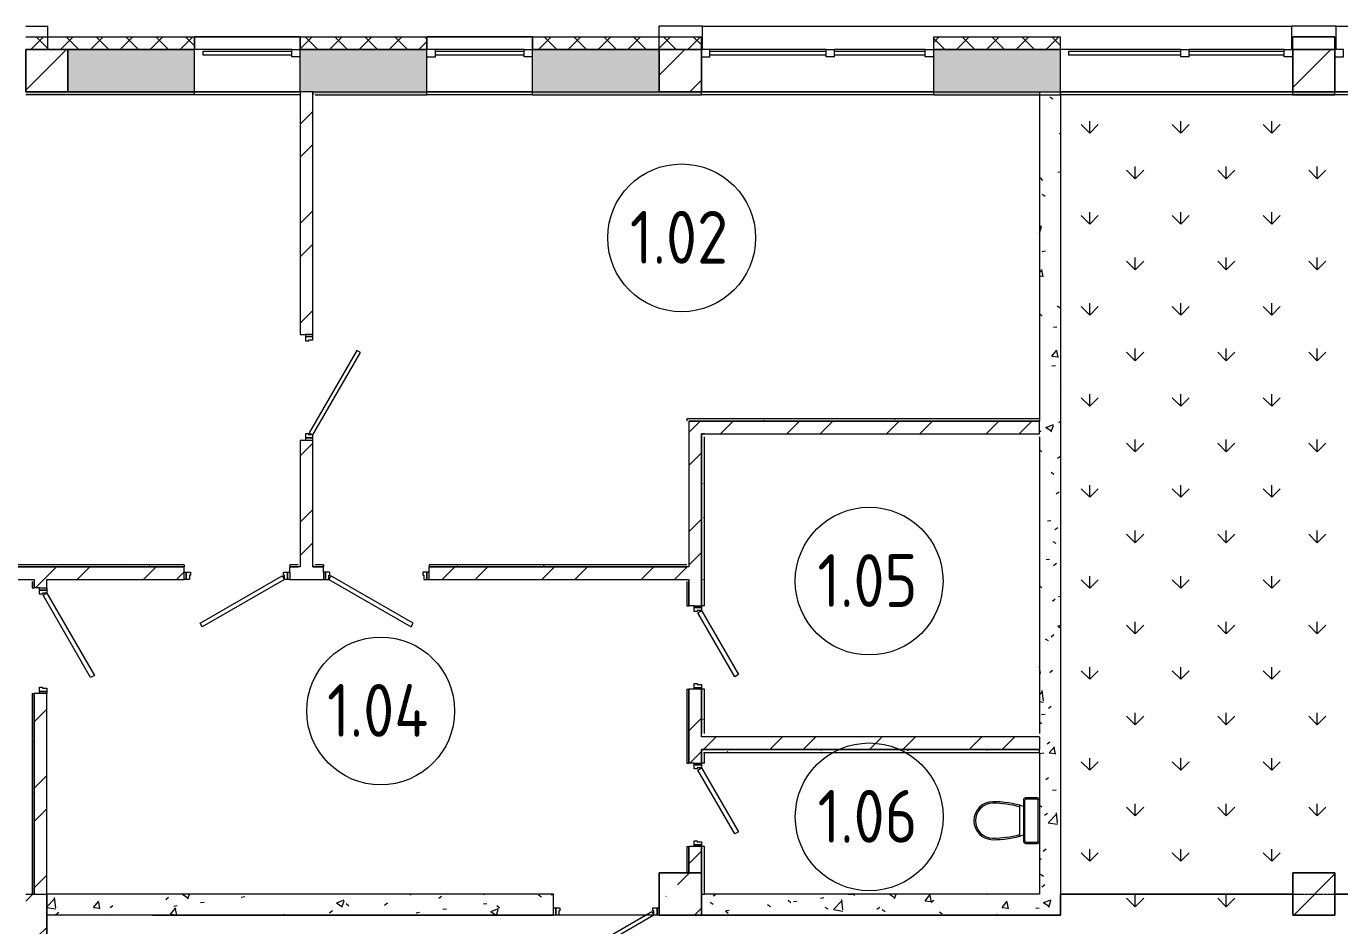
# Model space of a CAD drawing. Header units: millimetres. Extents: x -500089 to 1469082, y -290736 to 166440.
# Drawn here: x 1174659 to 1187099, y -12770 to -4250 of the extents above; entities that cross this region are included whole.
import ezdxf

# ---------------------------------------------------------------- set-up
doc = ezdxf.new("R2010")
doc.units = ezdxf.units.MM
doc.linetypes.add('ASVP_Штриховая_ш3 п1_5', pattern=[4.5, 3, -1.5])
for name, color, linetype, lineweight in [('Витраж', 7, 'Continuous', 0), ('Двери', 7, 'Continuous', 0), ('Линии', 7, 'Continuous', 0), ('Марки помещений', 7, 'Continuous', 0), ('Несущие колонны', 7, 'Continuous', 0), ('Панели витража', 7, 'Continuous', 0), ('Сантехника', 7, 'Continuous', 0), ('Стены внутренние', 7, 'Continuous', 0), ('Стены наружные', 7, 'Continuous', 0), ('Стены несущие', 7, 'Continuous', 0), ('Стены отделка', 7, 'Continuous', 0), ('Стены штриховка', 7, 'Continuous', 0), ('экспертиза условные обозначения', 1, 'Continuous', 0)]:
    doc.layers.add(name, color=color, linetype=linetype, lineweight=lineweight)
doc.styles.add('GOST Common_1', font='', dxfattribs={"width": 0.9, "height": 700})
doc.styles.get('GOST Common_1').set_extended_font_data('GOST Common')
pattern_1 = [(50, (0, 0), (728.7365, -63.7558), [76.2, -838.2]), (355, (0, 0), (-140.9716, 764.2276), [60.96, -670.56]), (100.451, (60.7, -5.3), (587.77, 700.4668), [64.76, -712.36]), (46.184, (0, 203.2), (1084.316, -168.171), [114.3, -1257.3]), (96.636, (90.4, 189.2), (949.61, 989.71), [97.14, -1068.54]), (351.184, (0, 203.2), (949.62, 989.701), [91.44, -1005.84]), (21, (101.6, 152.4), (606.458, -409.0606), [76.2, -838.2]), (326, (101.6, 152.4), (247.2083, 736.753), [60.96, -670.56]), (71.451, (152.14, 118.3), (853.6683, 327.6855), [64.76, -712.36]), (37.5, (0, 0), (12.3547, 338.2201), [33.528, -628.904, 33.528, -647.192, -673.1]), (37.5, (0, 0), (12.3547, 338.2201), [-1343.152, 33.528, -639.572]), (7.5, (0, 0), (267.2789, 400.7221), [33.528, -354.584, 33.528, -613.664, -256.54]), (7.5, (0, 0), (267.2789, 400.7221), [-1035.304, 33.528, -223.012]), (327.5, (-226.57, 0), (542.3633, -22.91534), [33.528, -220.472, 33.528, -758.952, -1051.56]), (327.5, (-226.57, 0), (542.3633, -22.91534), [-1046.48, 33.528, -1018.032]), (317.5, (-328.17, 0), (592.517, 101.7071), [33.528, -296.672, 33.528, -492.76, -746.76]), (317.5, (-328.17, 0), (592.517, 101.7071), [-856.488, 33.528, -713.232])]
pattern_2 = [(45, (0, 0), (-471.4634, 471.4634), []), (45, (314.3, 0), (-471.4634, 471.4634), [])]
pattern_3 = [(0, (0, 0), (406.4, 101.6), [6.706, -298.094, 6.706, -298.094, -1625.6]), (0, (0, 0), (406.4, 101.6), [-609.6, 6.706, -602.894, 6.706, -298.094, -711.2]), (0, (0, 0), (406.4, 101.6), [-1524, 6.706, -196.494, 6.706, -501.294]), (120, (152.4, 50.8), (-291.18818, 301.15272), [6.706, -298.094, 6.706, -298.094, -1625.6]), (120, (152.4, 50.8), (-291.18818, 301.15272), [-609.6, 6.706, -602.894, 6.706, -298.094, -711.2]), (120, (152.4, 50.8), (-291.18818, 301.15272), [-1524, 6.706, -196.494, 6.706, -501.294]), (240, (203.2, 254), (-115.21182, -402.75272), [6.706, -298.094, 6.706, -298.094, -1625.6]), (240, (203.2, 254), (-115.21182, -402.75272), [-609.6, 6.706, -602.894, 6.706, -298.094, -711.2]), (240, (203.2, 254), (-115.21182, -402.75272), [-1524, 6.706, -196.494, 6.706, -501.294])]
pattern_4 = [(90, (-249381.06, -328983.7), (-431.0523, 431.0523), [114.3, -747.80459]), (45, (-249381.06, -328983.7), (-431.0523, 431.0523), [114.3, -495.3]), (135, (-249381.06, -328983.7), (-431.0523, -431.0523), [114.3, -495.3])]

# ---------------------------------------------------------------- blocks, each defined once
blk = doc.blocks.new('ASVP_ДверьДеревянная_1 полотно - Санузел 700х2000h_полотно_ Г Пр-2540372-З Этаж 01')
at = {"layer": 'Двери', "lineweight": 18}
for p, q in [((-350, 60), (256, 410)), ((276, 375), (-330, 25)), ((256, 410), (276, 375)), ((-395, 60), (-380, 60)), ((-395, -10), (-395, 60)), ((-380, 60), (-350, 60)), ((-380, -10), (-380, 60)), ((-380, 60), (-380, -10)), ((-330, 25), (-350, 60)), ((-350, 60), (-350, 20)), ((-350, 20), (-340, 20)), ((-340, 20), (-340, -10)), ((340, 20), (350, 20)), ((340, -10), (340, 20)), ((350, 60), (380, 60)), ((350, 20), (350, 60)), ((380, 60), (380, -10)), ((380, 60), (395, 60)), ((380, -10), (380, 60)), ((395, 60), (395, -10)), ((-380, -10), (-395, -10)), ((-340, -10), (-380, -10)), ((380, -10), (340, -10)), ((395, -10), (380, -10))]:
    blk.add_line(p, q, dxfattribs=at)
blk = doc.blocks.new('ASVP_ДверьДеревянная_1 полотно - Входная_внутр_ 900х2000h_полотно_ Г Пр-2538711-З Этаж 01')
at = {"layer": 'Двери', "lineweight": 18}
for p, q in [((-450, 100), (329, 550)), ((349, 515), (-430, 65)), ((329, 550), (349, 515)), ((-500, 100), (-480, 100)), ((-500, 30), (-500, 100)), ((-480, 30), (-500, 30)), ((-480, 100), (-450, 100)), ((-480, 30), (-480, 100)), ((-480, 100), (-480, 30)), ((-440, 30), (-480, 30)), ((-430, 65), (-450, 100)), ((-450, 100), (-450, 60)), ((-450, 60), (-440, 60)), ((-440, 60), (-440, 30)), ((440, 60), (450, 60)), ((440, 30), (440, 60)), ((480, 30), (440, 30)), ((450, 100), (480, 100)), ((450, 60), (450, 100)), ((480, 100), (480, 30)), ((480, 100), (500, 100)), ((480, 30), (480, 100)), ((500, 30), (480, 30)), ((500, 100), (500, 30))]:
    blk.add_line(p, q, dxfattribs=at)
blk = doc.blocks.new('ADSK_КолоннаЖБ_Прямоугольная - 400x400 мм-2689047-З Этаж 01')
at = {"layer": 'Несущие колонны'}
h = blk.add_hatch(dxfattribs=at)
h.set_pattern_fill('FP_220', color=256, style=0, pattern_type=2)
h.set_pattern_definition([(45, (-69000, -61100), (-449.013, 449.013), []), (45, (-68551, -61100), (-449.013, 449.013), [793.75, -158.75, 6.706, -152.044])])
h.paths.add_polyline_path([(-200, -200), (200, -200), (200, 200), (-200, 200), (-200, -130)], flags=0)
at = {"layer": 'Несущие колонны', "lineweight": 18}
for p, q in [((-200, -200), (-200, 200)), ((-200, 200), (200, 200)), ((200, 200), (-200, 200)), ((-200, 200), (-200, -130)), ((200, 200), (200, -200)), ((200, -200), (200, 200)), ((200, -200), (-200, -200)), ((-200, -200), (200, -200))]:
    blk.add_line(p, q, dxfattribs=at)
blk = doc.blocks.new('ADSK_КолоннаЖБ_Прямоугольная - 400x400 мм-V179-З Этаж 01')
at = {"layer": 'Несущие колонны'}
h = blk.add_hatch(dxfattribs=at)
h.set_pattern_fill('FP_187', color=256, style=0, pattern_type=2)
h.set_pattern_definition([(45, (-75000, -61100), (-449.013, 449.013), []), (45, (-74551, -61100), (-449.013, 449.013), [793.75, -158.75, 6.706, -152.044])])
h.paths.add_polyline_path([(200, -200), (200, 200), (-200, 200), (-200, -200)], flags=0)
at = {"layer": 'Несущие колонны', "lineweight": 18}
for p, q in [((-200, -200), (-200, 200)), ((-200, 200), (200, 200)), ((200, 200), (-200, 200)), ((-200, 200), (-200, -200)), ((200, 200), (200, -200)), ((200, -200), (200, 200)), ((200, -200), (-200, -200)), ((-200, -200), (200, -200))]:
    blk.add_line(p, q, dxfattribs=at)
blk = doc.blocks.new('ADSK_КолоннаЖБ_Прямоугольная - 400x400 мм-V215-З Этаж 01')
at = {"layer": 'Несущие колонны'}
h = blk.add_hatch(dxfattribs=at)
h.set_pattern_fill('FP_7', color=256, style=0, pattern_type=2)
h.set_pattern_definition([(45, (-96600, -61100), (-449.0128, 449.0128), []), (45, (-96151, -61100), (-449.0128, 449.0128), [793.75, -158.75, 6.706, -152.044])])
h.paths.add_polyline_path([(200, -200), (200, 200), (-200, 200), (-200, -200)], flags=0)
at = {"layer": 'Несущие колонны', "lineweight": 18}
for p, q in [((-200, -200), (-200, 200)), ((-200, 200), (200, 200)), ((200, 200), (-200, 200)), ((-200, 200), (-200, -200)), ((200, 200), (200, -200)), ((200, -200), (200, 200)), ((200, -200), (-200, -200)), ((-200, -200), (200, -200))]:
    blk.add_line(p, q, dxfattribs=at)
blk = doc.blocks.new('ADSK_КолоннаЖБ_Прямоугольная - 400x400 мм-V216-З Этаж 01')
at = {"layer": 'Несущие колонны'}
h = blk.add_hatch(dxfattribs=at)
h.set_pattern_fill('FP_8', color=256, style=0, pattern_type=2)
h.set_pattern_definition([(45, (-101100, -57800), (-449.0128, 449.0128), []), (45, (-100651, -57800), (-449.0128, 449.0128), [793.75, -158.75, 6.706, -152.044])])
h.paths.add_polyline_path([(200, -200), (200, 200), (-200, 200), (-200, -200)], flags=0)
at = {"layer": 'Несущие колонны', "lineweight": 18}
for p, q in [((-200, -200), (-200, 200)), ((-200, 200), (200, 200)), ((200, 200), (-200, 200)), ((-200, 200), (-200, -200)), ((200, 200), (200, -200)), ((200, -200), (200, 200)), ((200, -200), (-200, -200)), ((-200, -200), (200, -200))]:
    blk.add_line(p, q, dxfattribs=at)
blk = doc.blocks.new('ADSK_КолоннаЖБ_Прямоугольная - 400x400 мм-V218-З Этаж 01')
at = {"layer": 'Несущие колонны'}
h = blk.add_hatch(dxfattribs=at)
h.set_pattern_fill('FP_11', color=256, style=0, pattern_type=2)
h.set_pattern_definition([(45, (-105600, -61100), (-449.0128, 449.0128), []), (45, (-105151, -61100), (-449.0128, 449.0128), [793.75, -158.75, 6.706, -152.044])])
h.paths.add_polyline_path([(200, -200), (200, 200), (-200, 200), (-200, -200)], flags=0)
at = {"layer": 'Несущие колонны', "lineweight": 18}
for p, q in [((-200, -200), (-200, 200)), ((-200, 200), (200, 200)), ((200, 200), (-200, 200)), ((-200, 200), (-200, -200)), ((200, 200), (200, -200)), ((200, -200), (200, 200)), ((200, -200), (-200, -200)), ((-200, -200), (200, -200))]:
    blk.add_line(p, q, dxfattribs=at)
blk = doc.blocks.new('ASVP_2D_Унитаз_Слив - Унитаз для взрослых-2551899-З Этаж 01')
at = {"layer": 'Сантехника'}
for p, q in [((86, 250), (-304, 250)), ((-255, 285), (37, 285)), ((-324, 230), (-324, 120)), ((-314, 225), (-314, 125)), ((81, 240), (-299, 240)), ((96, 125), (96, 225)), ((106, 120), (106, 230)), ((-299, 110), (81, 110))]:
    blk.add_line(p, q, dxfattribs=at)
for centre, radius, start, end in [((-109, 540), 180, 90, 180), ((-109, 540), 165, 90, 180), ((-109, 540), 180, 0, 90), ((-109, 540), 165, 0, 90), ((677, 540), 966, 180, 197.4702), ((692, 540), 966, 180, 195.3062), ((-910, 540), 966, 344.6938, 0), ((-895, 540), 966, 342.5298, 0), ((-304, 230), 20, 90, 180), ((86, 230), 20, 360, 90), ((-299, 225), 15, 90, 180), ((-299, 125), 15, 180, 270), ((81, 225), 15, 360, 90), ((81, 125), 15, 270, 0), ((-304, 120), 20, 180, 270), ((86, 120), 20, 270, 360)]:
    blk.add_arc(centre, radius, start, end, dxfattribs=at)
blk = doc.blocks.new('ASVP_ДверьДеревянная_1 полотно - Входная_внутр_ 900х2000h_полотно_ Г Пр-2580518-З Этаж 01')
at = {"layer": 'Двери', "lineweight": 18}
for p, q in [((-450, 60), (329, 510)), ((329, 510), (349, 475)), ((349, 475), (-430, 25)), ((-500, 60), (-480, 60)), ((-500, -10), (-500, 60)), ((-480, 60), (-450, 60)), ((-480, -10), (-480, 60)), ((-480, 60), (-480, -10)), ((-430, 25), (-450, 60)), ((-450, 60), (-450, 20)), ((-450, 20), (-440, 20)), ((-440, 20), (-440, -10)), ((440, 20), (450, 20)), ((440, -10), (440, 20)), ((450, 60), (480, 60)), ((450, 20), (450, 60)), ((480, 60), (480, -10)), ((480, 60), (500, 60)), ((480, -10), (480, 60)), ((500, 60), (500, -10)), ((-480, -10), (-500, -10)), ((-440, -10), (-480, -10)), ((480, -10), (440, -10)), ((500, -10), (480, -10))]:
    blk.add_line(p, q, dxfattribs=at)
blk = doc.blocks.new('ASVP_ДверьДеревянная_1 полотно - Входная_внутр_ 900х2000h_полотно_ Г Л-2581004-З Этаж 01')
at = {"layer": 'Двери', "lineweight": 18}
for p, q in [((-329, 510), (-349, 475)), ((450, 60), (-329, 510)), ((-349, 475), (430, 25)), ((-480, 60), (-500, 60)), ((-500, 60), (-500, -10)), ((-450, 60), (-480, 60)), ((-480, 60), (-480, -10)), ((-480, -10), (-480, 60)), ((-450, 20), (-450, 60)), ((-440, 20), (-450, 20)), ((-440, -10), (-440, 20)), ((430, 25), (450, 60)), ((450, 20), (440, 20)), ((440, 20), (440, -10)), ((480, 60), (450, 60)), ((450, 60), (450, 20)), ((480, -10), (480, 60)), ((500, 60), (480, 60)), ((480, 60), (480, -10)), ((500, -10), (500, 60)), ((-500, -10), (-480, -10)), ((-480, -10), (-440, -10)), ((440, -10), (480, -10)), ((480, -10), (500, -10))]:
    blk.add_line(p, q, dxfattribs=at)
blk = doc.blocks.new('Системная панель - ASVP_Cтеклопакет Двухкамерный_36 мм-2674665-З Этаж 01')
at = {"layer": 'Панели витража', "lineweight": 18}
for p, q in [((-420, 18), (420, 18)), ((-420, -18), (-420, 18)), ((420, -18), (420, 18)), ((420, -18), (-420, -18))]:
    blk.add_line(p, q, dxfattribs=at)
blk = doc.blocks.new('Прямоугольный импост - 80х70 мм Белый-2744752-З Этаж 01')
at = {"layer": 'Витраж', "lineweight": 18}
for p, q in [((0, 35), (-80, 35)), ((-80, 35), (-80, -35)), ((0, 35), (0, -35)), ((-80, -35), (0, -35))]:
    blk.add_line(p, q, dxfattribs=at)
blk = doc.blocks.new('Системная панель - ASVP_Cтеклопакет Двухкамерный_36 мм-2674732-З Этаж 01')
at = {"layer": 'Панели витража', "lineweight": 18}
for p, q in [((-420, 18), (420, 18)), ((-420, -18), (-420, 18)), ((420, -18), (420, 18)), ((420, -18), (-420, -18))]:
    blk.add_line(p, q, dxfattribs=at)
blk = doc.blocks.new('Прямоугольный импост - 80х70 мм Белый-2744754-З Этаж 01')
at = {"layer": 'Витраж', "lineweight": 18}
for p, q in [((0, 35), (-80, 35)), ((-80, 35), (-80, -35)), ((0, 35), (0, -35)), ((-80, -35), (0, -35))]:
    blk.add_line(p, q, dxfattribs=at)
blk = doc.blocks.new('Системная панель - ASVP_Cтеклопакет Двухкамерный_36 мм-2674841-З Этаж 01')
at = {"layer": 'Панели витража', "lineweight": 18}
for p, q in [((-550, 18), (550, 18)), ((-550, -18), (-550, 18)), ((550, -18), (550, 18)), ((550, -18), (-550, -18))]:
    blk.add_line(p, q, dxfattribs=at)
blk = doc.blocks.new('Прямоугольный импост - 80х70 мм Белый-V237-З Этаж 01')
at = {"layer": 'Витраж', "lineweight": 18}
for p, q in [((0, 35), (-80, 35)), ((-80, 35), (-80, -35)), ((0, 35), (0, -35)), ((-80, -35), (0, -35))]:
    blk.add_line(p, q, dxfattribs=at)
blk = doc.blocks.new('Системная панель - ASVP_Cтеклопакет Двухкамерный_36 мм-2675062-З Этаж 01')
at = {"layer": 'Панели витража', "lineweight": 18}
for p, q in [((-530, 18), (530, 18)), ((-530, -18), (-530, 18)), ((530, -18), (530, 18)), ((530, -18), (-530, -18))]:
    blk.add_line(p, q, dxfattribs=at)
blk = doc.blocks.new('Прямоугольный импост - 80х70 мм Белый-2682848-З Этаж 01')
at = {"layer": 'Витраж', "lineweight": 18}
for p, q in [((0, 35), (-80, 35)), ((-80, 35), (-80, -35)), ((-80, -35), (0, -35))]:
    blk.add_line(p, q, dxfattribs=at)
blk = doc.blocks.new('Системная панель - ASVP_Cтеклопакет Двухкамерный_36 мм-2674911-З Этаж 01')
at = {"layer": 'Панели витража', "lineweight": 18}
for p, q in [((-430, 18), (430, 18)), ((-430, -18), (-430, 18)), ((430, -18), (430, 18)), ((430, -18), (-430, -18))]:
    blk.add_line(p, q, dxfattribs=at)
blk = doc.blocks.new('Прямоугольный импост - 80х70 мм Белый-2682831-З Этаж 01')
at = {"layer": 'Витраж', "lineweight": 18}
for p, q in [((40, 35), (-40, 35)), ((-40, 35), (-40, -35)), ((40, 35), (40, -35)), ((-40, -35), (40, -35))]:
    blk.add_line(p, q, dxfattribs=at)
blk = doc.blocks.new('Системная панель - ASVP_Cтеклопакет Двухкамерный_36 мм-2675146-З Этаж 01')
at = {"layer": 'Панели витража', "lineweight": 18}
for p, q in [((-450, 18), (450, 18)), ((-450, -18), (-450, 18)), ((450, -18), (450, 18)), ((450, -18), (-450, -18))]:
    blk.add_line(p, q, dxfattribs=at)
blk = doc.blocks.new('Прямоугольный импост - 80х70 мм Белый-2682863-З Этаж 01')
at = {"layer": 'Витраж', "lineweight": 18}
for p, q in [((0, 35), (-80, 35)), ((-80, 35), (-80, -35)), ((0, 35), (0, -35)), ((-80, -35), (0, -35))]:
    blk.add_line(p, q, dxfattribs=at)
blk = doc.blocks.new('Прямоугольный импост - 80х70 мм Белый-V239-З Этаж 01')
at = {"layer": 'Витраж', "lineweight": 18}
for p, q in [((0, 35), (-80, 35)), ((-80, 35), (-80, -35)), ((-80, -35), (0, -35))]:
    blk.add_line(p, q, dxfattribs=at)
blk = doc.blocks.new('Прямоугольный импост - 1х120 мм _наружный откос_ Белый-V248-З Этаж 01')
at = {"layer": 'Витраж'}
for p, q in [((64401, 69100), (64401, 69220)), ((65399, 69220), (64401, 69220)), ((65399, 69220), (65399, 69100)), ((65320, 69100), (64401, 69100))]:
    blk.add_line(p, q, dxfattribs=at)
blk = doc.blocks.new('Прямоугольный импост - 1х120 мм _наружный откос_ Белый-V249-З Этаж 01')
at = {"layer": 'Витраж'}
for p, q in [((66601, 69100), (66601, 69220)), ((67599, 69220), (66601, 69220)), ((67599, 69220), (67599, 69100)), ((67520, 69100), (66680, 69100))]:
    blk.add_line(p, q, dxfattribs=at)
blk = doc.blocks.new('АР_СОШ_Верзилово_Сущ_Здание_rvt-2-З Этаж 01')
at = {"layer": 'Стены штриховка', "lineweight": 9}
h = blk.add_hatch(dxfattribs=at)
h.set_pattern_fill('FP_32', color=256, style=0, pattern_type=2)
h.set_pattern_definition([(45, (0, 0), (-141.42136, 141.42136), []), (135, (0, 0), (-141.42136, -141.42136), [])])
h.paths.add_polyline_path([(95900, 69100), (96420, 69100), (96420, 69220), (95270, 69220), (95270, 69100), (95870, 69100)], flags=0)
h.paths.add_polyline_path([(56000, 69100), (57200, 69100), (57200, 69220), (55480, 69220), (55480, 69100), (55608, 69100)], flags=0)
h.paths.add_polyline_path([(65400, 69100), (66600, 69100), (66600, 69220), (65400, 69220)], flags=0)
h.paths.add_polyline_path([(64400, 69100), (64400, 69220), (62800, 69220), (62800, 69100), (63200, 69100)], flags=0)
h.paths.add_polyline_path([(92700, 69100), (93570, 69100), (93570, 69220), (92105, 69220), (92105, 69100)], flags=0)
h.paths.add_polyline_path([(68800, 69100), (69200, 69100), (69200, 69220), (67600, 69220), (67600, 69100)], flags=0)
h.paths.add_polyline_path([(71400, 69100), (72600, 69100), (72600, 69220), (71400, 69220)], flags=0)
h.paths.add_polyline_path([(90905, 69100), (90905, 69220), (87895, 69220), (87895, 69100), (90533, 69100)], flags=0)
h.paths.add_polyline_path([(81010, 69100), (81200, 69100), (81200, 69220), (81010, 69220), (81010, 69157)], flags=0)
h.paths.add_polyline_path([(86085, 69100), (86695, 69100), (86695, 69220), (82400, 69220), (82400, 69100), (84973, 69100)], flags=0)
h = blk.add_hatch(dxfattribs=at)
h.set_pattern_fill('FP_31', color=256, style=0, pattern_type=2)
h.set_pattern_definition(pattern_1)
h.paths.add_polyline_path([(57200, 68700), (57200, 69100), (56000, 69100), (56000, 68700)], flags=0)
h.paths.add_polyline_path([(82749, 68700), (82800, 68700), (82800, 69100), (82400, 69100), (82400, 68700)], flags=0)
h.paths.add_polyline_path([(65400, 68700), (66600, 68700), (66600, 69100), (65400, 69100)], flags=0)
h.paths.add_polyline_path([(72400, 68700), (72600, 68700), (72600, 69100), (71400, 69100), (71400, 68700), (71630, 68700)], flags=0)
h.paths.add_polyline_path([(63200, 68700), (64400, 68700), (64400, 69100), (63200, 69100), (63200, 68800)], flags=0)
h.paths.add_polyline_path([(68800, 68700), (68800, 69100), (67600, 69100), (67600, 68700)], flags=0)
h = blk.add_hatch(dxfattribs=at)
h.set_pattern_fill('FP_33', color=256, style=0, pattern_type=2)
h.set_pattern_definition(pattern_3)
h.paths.add_polyline_path([(85830, 68670), (86695, 68670), (86695, 68700), (85330, 68700), (85330, 68670)], flags=0)
h.paths.add_polyline_path([(57200, 68670), (57200, 68700), (56000, 68700), (56000, 68670), (56030, 68670)], flags=0)
h.paths.add_polyline_path([(95170, 68670), (95900, 68670), (95900, 68700), (95170, 68700)], flags=0)
h.paths.add_polyline_path([(65520, 68670), (66600, 68670), (66600, 68700), (65520, 68700)], flags=0)
h.paths.add_polyline_path([(92470, 68670), (92500, 68670), (92500, 68700), (92105, 68700), (92105, 68670)], flags=0)
h.paths.add_polyline_path([(93670, 68670), (93670, 68700), (92700, 68700), (92700, 68670)], flags=0)
h.paths.add_polyline_path([(64400, 68670), (64400, 68700), (62800, 68700), (62800, 68670), (63200, 68670)], flags=0)
h.paths.add_polyline_path([(90830, 68670), (90905, 68670), (90905, 68700), (89600, 68700), (89600, 68670), (90533, 68670)], flags=0)
h.paths.add_polyline_path([(67600, 68670), (69200, 68670), (69200, 68700), (67600, 68700)], flags=0)
h.paths.add_polyline_path([(71400, 68670), (72400, 68670), (72400, 68700), (71400, 68700)], flags=0)
h.paths.add_polyline_path([(89400, 68670), (89400, 68700), (88700, 68700), (88700, 68670), (88821, 68670)], flags=0)
h.paths.add_polyline_path([(88550, 68670), (88580, 68670), (88580, 68700), (87895, 68700), (87895, 68670)], flags=0)
h.paths.add_polyline_path([(75200, 68670), (75200, 68700), (74800, 68700), (74800, 68670)], flags=0)
h.paths.add_polyline_path([(80800, 68670), (81200, 68670), (81200, 68700), (80800, 68700)], flags=0)
h.paths.add_polyline_path([(82400, 68670), (82800, 68670), (82800, 68700), (82400, 68700)], flags=0)
h.paths.add_polyline_path([(85180, 68670), (85210, 68670), (85210, 68700), (83000, 68700), (83000, 68670), (84973, 68670)], flags=0)
h = blk.add_hatch(dxfattribs=at)
h.set_pattern_fill('FP_2', color=256, style=0, pattern_type=2)
h.set_pattern_definition(pattern_2)
h.paths.add_polyline_path([(65520, 64200), (65520, 65400), (65400, 65400), (65400, 64200), (65485, 64200)], flags=0)
h.paths.add_polyline_path([(65485, 66400), (65520, 66400), (65520, 68700), (65400, 68700), (65400, 66400), (65450, 66400)], flags=0)
h = blk.add_hatch(dxfattribs=at)
h.set_pattern_fill('FP_31', color=256, style=0, pattern_type=2)
h.set_pattern_definition(pattern_1)
h.paths.add_polyline_path([(72600, 61100), (72600, 68700), (72400, 68700), (72400, 61100)], flags=0)
h = blk.add_hatch(dxfattribs=at)
h.set_pattern_fill('FP_33', color=256, style=0, pattern_type=2)
h.set_pattern_definition(pattern_3)
h.paths.add_polyline_path([(69060, 65580), (72400, 65580), (72400, 65600), (69060, 65600)], flags=0)
h = blk.add_hatch(dxfattribs=at)
h.set_pattern_fill('FP_2', color=256, style=0, pattern_type=2)
h.set_pattern_definition(pattern_2)
h.paths.add_polyline_path([(69080, 64080), (69200, 64080), (69200, 65580), (69080, 65580), (69080, 64200)], flags=0)
h = blk.add_hatch(dxfattribs=at)
h.set_pattern_fill('FP_2', color=256, style=0, pattern_type=2)
h.set_pattern_definition(pattern_2)
h.paths.add_polyline_path([(72400, 65460), (72400, 65580), (69200, 65580), (69200, 65460), (72392, 65460)], flags=0)
h = blk.add_hatch(dxfattribs=at)
h.set_pattern_fill('FP_33', color=256, style=0, pattern_type=2)
h.set_pattern_definition(pattern_3)
h.paths.add_polyline_path([(69200, 62620), (69230, 62620), (69230, 63040), (69200, 63040), (69200, 62655)], flags=0)
h.paths.add_polyline_path([(69200, 63830), (69230, 63830), (69230, 65460), (69200, 65460), (69200, 64041)], flags=0)
h = blk.add_hatch(dxfattribs=at)
h.set_pattern_fill('FP_2', color=256, style=0, pattern_type=2)
h.set_pattern_definition(pattern_2)
h.paths.add_polyline_path([(56030, 64080), (58840, 64080), (58840, 64200), (56000, 64200), (56000, 64080)], flags=0)
h.paths.add_polyline_path([(67182, 64080), (69080, 64080), (69080, 64200), (66620, 64200), (66620, 64080)], flags=0)
h.paths.add_polyline_path([(64300, 64080), (64300, 64200), (60040, 64200), (60040, 64080), (63020, 64080)], flags=0)
h.paths.add_polyline_path([(65520, 64080), (65620, 64080), (65620, 64200), (65300, 64200), (65300, 64080), (65485, 64080)], flags=0)
h = blk.add_hatch(dxfattribs=at)
h.set_pattern_fill('FP_33', color=256, style=0, pattern_type=2)
h.set_pattern_definition(pattern_3)
h.paths.add_polyline_path([(65300, 64200), (65380, 64200), (65380, 64220), (65300, 64220)], flags=0)
h.paths.add_polyline_path([(56041, 64200), (58840, 64200), (58840, 64220), (56030, 64220), (56030, 64200)], flags=0)
h.paths.add_polyline_path([(60040, 64200), (64300, 64200), (64300, 64220), (60040, 64220)], flags=0)
h = blk.add_hatch(dxfattribs=at)
h.set_pattern_fill('FP_33', color=256, style=0, pattern_type=2)
h.set_pattern_definition(pattern_3)
h.paths.add_polyline_path([(66620, 64200), (69060, 64200), (69060, 64220), (66620, 64220)], flags=0)
h.paths.add_polyline_path([(65520, 64200), (65620, 64200), (65620, 64220), (65520, 64220)], flags=0)
h = blk.add_hatch(dxfattribs=at)
h.set_pattern_fill('FP_2', color=256, style=0, pattern_type=2)
h.set_pattern_definition(pattern_2)
h.paths.add_polyline_path([(62880, 61100), (63000, 61100), (63000, 63000), (62880, 63000), (62880, 61164)], flags=0)
h.paths.add_polyline_path([(63000, 64000), (63000, 64080), (62880, 64080), (62880, 64000), (62965, 64000)], flags=0)
h = blk.add_hatch(dxfattribs=at)
h.set_pattern_fill('FP_2', color=256, style=0, pattern_type=2)
h.set_pattern_definition(pattern_2)
h.paths.add_polyline_path([(69165, 61300), (69200, 61300), (69200, 61550), (69080, 61550), (69080, 61300)], flags=0)
h.paths.add_polyline_path([(69130, 62340), (69200, 62340), (69200, 63040), (69080, 63040), (69080, 62340)], flags=0)
h.paths.add_polyline_path([(69130, 63830), (69200, 63830), (69200, 64080), (69080, 64080), (69080, 63830)], flags=0)
h = blk.add_hatch(dxfattribs=at)
h.set_pattern_fill('FP_33', color=256, style=0, pattern_type=2)
h.set_pattern_definition(pattern_3)
h.paths.add_polyline_path([(62880, 61100), (62880, 63000), (62860, 63000), (62860, 61100)], flags=0)
h.paths.add_polyline_path([(62860, 64000), (62880, 64000), (62880, 64060), (62860, 64060), (62860, 64041)], flags=0)
h = blk.add_hatch(dxfattribs=at)
h.set_pattern_fill('FP_33', color=256, style=0, pattern_type=2)
h.set_pattern_definition(pattern_3)
h.paths.add_polyline_path([(69080, 61300), (69080, 61550), (69060, 61550), (69060, 61300)], flags=0)
h.paths.add_polyline_path([(69080, 62340), (69080, 63040), (69060, 63040), (69060, 62340)], flags=0)
h.paths.add_polyline_path([(69080, 63830), (69080, 64060), (69060, 64060), (69060, 63830)], flags=0)
h = blk.add_hatch(dxfattribs=at)
h.set_pattern_fill('FP_2', color=256, style=0, pattern_type=2)
h.set_pattern_definition(pattern_2)
h.paths.add_polyline_path([(69200, 62470), (72400, 62470), (72400, 62590), (69200, 62590)], flags=0)
h = blk.add_hatch(dxfattribs=at)
h.set_pattern_fill('FP_33', color=256, style=0, pattern_type=2)
h.set_pattern_definition(pattern_3)
h.paths.add_polyline_path([(69230, 61100), (69230, 61550), (69200, 61550), (69200, 61100)], flags=0)
h.paths.add_polyline_path([(69200, 62340), (69230, 62340), (69230, 62470), (69200, 62470)], flags=0)
h = blk.add_hatch(dxfattribs=at)
h.set_pattern_fill('FP_33', color=256, style=0, pattern_type=2)
h.set_pattern_definition(pattern_3)
h.paths.add_polyline_path([(72400, 62440), (72400, 62470), (69230, 62470), (69230, 62440), (71630, 62440)], flags=0)
h = blk.add_hatch(dxfattribs=at)
h.set_pattern_fill('FP_1', color=256, style=0, pattern_type=2)
h.set_pattern_definition([(45, (0, 0), (-449.013, 449.013), []), (45, (449, 0), (-449.013, 449.013), [793.75, -158.75, 6.706, -152.044])])
h.paths.add_polyline_path([(63000, 58000), (63000, 59190), (62800, 59190), (62800, 58000)], flags=0)
h.paths.add_polyline_path([(62835, 60700), (63000, 60700), (63000, 61100), (62800, 61100), (62800, 60700)], flags=0)
h = blk.add_hatch(dxfattribs=at)
h.set_pattern_fill('FP_31', color=256, style=0, pattern_type=2)
h.set_pattern_definition(pattern_1)
h.paths.add_polyline_path([(63000, 60900), (64000, 60900), (64000, 61100), (63000, 61100), (63000, 60903)], flags=0)
h = blk.add_hatch(dxfattribs=at)
h.set_pattern_fill('FP_31', color=256, style=0, pattern_type=2)
h.set_pattern_definition(pattern_1)
h.paths.add_polyline_path([(64000, 60900), (67800, 60900), (67800, 61100), (64000, 61100), (64000, 60916)], flags=0)
h.paths.add_polyline_path([(71630, 60900), (72600, 60900), (72600, 61100), (69200, 61100), (69200, 60900)], flags=0)
at = {"layer": 'Стены внутренние'}
for p, q in [((69210, 69320), (74790, 69320)), ((75210, 69320), (80790, 69320)), ((64400, 69221), (65400, 69221)), ((64400, 69221), (64400, 69220)), ((65400, 69220), (65400, 69221)), ((66600, 69221), (67600, 69221)), ((66600, 69221), (66600, 69220)), ((67600, 69221), (67600, 69220)), ((70380, 69100), (69280, 69100)), ((71320, 69100), (70460, 69100)), ((73740, 69100), (72600, 69100)), ((74720, 69100), (73820, 69100)), ((64400, 68700), (65400, 68700)), ((65400, 68670), (64400, 68670)), ((66600, 68700), (67600, 68700)), ((67600, 68670), (66600, 68670)), ((69200, 68700), (71400, 68700)), ((71400, 68670), (69200, 68670)), ((72600, 68700), (74800, 68700)), ((74800, 68670), (72600, 68670)), ((75200, 68700), (80800, 68700)), ((80800, 68670), (75200, 68670))]:
    blk.add_line(p, q, dxfattribs=at)
at = {"layer": 'Стены наружные'}
for p, q in [((65400, 68700), (64400, 68700)), ((67600, 68700), (66600, 68700)), ((71400, 68700), (69200, 68700)), ((74800, 68700), (72600, 68700)), ((80800, 68700), (75200, 68700))]:
    blk.add_line(p, q, dxfattribs=at)
at = {"layer": 'Стены несущие'}
for p, q in [((62800, 69320), (63010, 69320)), ((63010, 69100), (63010, 69320)), ((69210, 69320), (68800, 69320)), ((68800, 69100), (68800, 69320)), ((69210, 69100), (69210, 69320)), ((75210, 69320), (74790, 69320)), ((74790, 69100), (74790, 69320)), ((75210, 69100), (75210, 69320)), ((62810, 69221), (64400, 69221)), ((62810, 69220), (62810, 69221)), ((62810, 69220), (64400, 69220)), ((64400, 69220), (64400, 69221)), ((65400, 69221), (66600, 69221)), ((65400, 69220), (65400, 69221)), ((65400, 69220), (66600, 69220)), ((66600, 69220), (66600, 69221)), ((67600, 69221), (69200, 69221)), ((67600, 69220), (67600, 69221)), ((67600, 69220), (69200, 69220)), ((69200, 69220), (69200, 69221)), ((71400, 69221), (72600, 69221)), ((71400, 69220), (71400, 69221)), ((71400, 69220), (72600, 69220)), ((72600, 69220), (72600, 69221)), ((75200, 69221), (74800, 69221)), ((74800, 69220), (74800, 69221)), ((75200, 69220), (74800, 69220)), ((75200, 69220), (75200, 69221)), ((64400, 69100), (63200, 69100)), ((63200, 69100), (64400, 69100)), ((64400, 68700), (64400, 69100)), ((65400, 68700), (65400, 69100)), ((66600, 69100), (65400, 69100)), ((65400, 69100), (66600, 69100)), ((66600, 68700), (66600, 69100)), ((67600, 68700), (67600, 69100)), ((68800, 69100), (67600, 69100)), ((67600, 69100), (68800, 69100)), ((69210, 69100), (69200, 69100)), ((71400, 68700), (71400, 69100)), ((72600, 69100), (71400, 69100)), ((71400, 69100), (72600, 69100)), ((72600, 68700), (72600, 69100)), ((74800, 69100), (74790, 69100)), ((75210, 69100), (75200, 69100)), ((63200, 68700), (64400, 68700)), ((65400, 68700), (65400, 68670)), ((65400, 68670), (65400, 66400)), ((65520, 68700), (66600, 68700)), ((65520, 68670), (65520, 68700)), ((65520, 68700), (65520, 68670)), ((65520, 66400), (65520, 68670)), ((67600, 68700), (68800, 68700)), ((71400, 68700), (72400, 68700)), ((72400, 68700), (72400, 65600)), ((72600, 68700), (72600, 61100)), ((65400, 66400), (65450, 66400)), ((69080, 65580), (69080, 64200)), ((69200, 65580), (69080, 65580)), ((72400, 65580), (69200, 65580)), ((72400, 65600), (72400, 65580)), ((69200, 65460), (72400, 65460)), ((69200, 64080), (69200, 65460)), ((65400, 65400), (65450, 65400)), ((65400, 65400), (65400, 64200)), ((65520, 64220), (65520, 65400)), ((72400, 65430), (72400, 62620)), ((64300, 64200), (60040, 64200)), ((60040, 64200), (64300, 64200)), ((64300, 64150), (64300, 64200)), ((65300, 64150), (65300, 64200)), ((65380, 64200), (65300, 64200)), ((65300, 64200), (65380, 64200)), ((65400, 64200), (65380, 64200)), ((65520, 64200), (65520, 64220)), ((65620, 64200), (65520, 64200)), ((65520, 64200), (65620, 64200)), ((65620, 64150), (65620, 64200)), ((66620, 64150), (66620, 64200)), ((69060, 64200), (66620, 64200)), ((66620, 64200), (69060, 64200)), ((69080, 64200), (69060, 64200)), ((60040, 64080), (62880, 64080)), ((62880, 64080), (62880, 64060)), ((63000, 64080), (63020, 64080)), ((63000, 64000), (63000, 64080)), ((63020, 64080), (64300, 64080)), ((65300, 64080), (65620, 64080)), ((66620, 64080), (69080, 64080)), ((69080, 64080), (69080, 64060)), ((69200, 63830), (69200, 64080)), ((69200, 64080), (69200, 63830)), ((62880, 64060), (62880, 64000)), ((62880, 64000), (62880, 64060)), ((62930, 64000), (62880, 64000)), ((69080, 64060), (69080, 63830)), ((69080, 63830), (69080, 64060)), ((69130, 63830), (69080, 63830)), ((62930, 63000), (62880, 63000)), ((62880, 63000), (62880, 61100)), ((62880, 61100), (62880, 63000)), ((63000, 61700), (63000, 63000)), ((69130, 63040), (69080, 63040)), ((69080, 63040), (69080, 62340)), ((69080, 62340), (69080, 63040)), ((69200, 62620), (69200, 63040)), ((69200, 63040), (69200, 62620)), ((69200, 62590), (69200, 62620)), ((72400, 62590), (69200, 62590)), ((69200, 62340), (69200, 62470)), ((69200, 62470), (72400, 62470)), ((69200, 62470), (69200, 62340)), ((72400, 62440), (72400, 62470)), ((69130, 62340), (69080, 62340)), ((72400, 62440), (72400, 61100)), ((63000, 61100), (63000, 61700)), ((69130, 61550), (69080, 61550)), ((69080, 61550), (69080, 61300)), ((69080, 61300), (69080, 61550)), ((69200, 61300), (69200, 61550)), ((69200, 61550), (69200, 61300)), ((62800, 61100), (62860, 61100)), ((62860, 61100), (62880, 61100)), ((62860, 61100), (62880, 61100)), ((63000, 60700), (63000, 61100)), ((64000, 61100), (63000, 61100)), ((63000, 61100), (63000, 60900)), ((67800, 61100), (64000, 61100)), ((67800, 60970), (67800, 61100)), ((69200, 61100), (69230, 61100)), ((72400, 61100), (69230, 61100)), ((72600, 60900), (72600, 61100)), ((64000, 60900), (63000, 60900)), ((64000, 60900), (67800, 60900)), ((69200, 60900), (72600, 60900))]:
    blk.add_line(p, q, dxfattribs=at)
at = {"layer": 'Стены отделка', "lineweight": 9}
for p, q in [((62800, 69220), (64400, 69220)), ((64400, 69100), (64400, 69220)), ((65400, 69220), (66600, 69220)), ((65400, 69100), (65400, 69220)), ((66600, 69100), (66600, 69220)), ((67600, 69220), (69200, 69220)), ((67600, 69100), (67600, 69220)), ((69200, 69100), (69200, 69220)), ((71400, 69220), (72600, 69220)), ((71400, 69100), (71400, 69220)), ((72600, 69100), (72600, 69220)), ((74800, 69220), (75200, 69220)), ((74800, 69100), (74800, 69220)), ((75200, 69100), (75200, 69220)), ((64400, 68670), (62800, 68670)), ((64400, 68700), (63200, 68700)), ((64400, 68670), (64400, 68700)), ((65520, 68700), (66600, 68700)), ((65540, 68670), (66600, 68670)), ((66600, 68670), (66600, 68700)), ((67600, 68700), (68800, 68700)), ((67600, 68670), (67600, 68700)), ((67600, 68670), (69200, 68670)), ((69200, 68670), (69200, 68700)), ((71400, 68700), (72600, 68700)), ((71400, 68670), (71400, 68700)), ((71400, 68670), (72600, 68670)), ((72600, 68670), (72600, 68700)), ((74800, 68670), (74800, 68700)), ((74800, 68670), (75200, 68670)), ((75200, 68670), (75200, 68700)), ((72400, 65600), (69060, 65600)), ((69060, 65600), (69060, 65580)), ((69080, 65580), (72400, 65580)), ((69200, 65460), (69200, 64080)), ((69230, 65460), (69200, 65460)), ((69230, 63830), (69230, 65430)), ((64300, 64220), (60040, 64220)), ((64300, 64220), (64300, 64200)), ((65380, 64220), (65300, 64220)), ((65300, 64220), (65300, 64200)), ((65520, 64220), (65520, 64200)), ((65620, 64220), (65540, 64220)), ((65620, 64220), (65620, 64200)), ((69060, 64220), (66620, 64220)), ((66620, 64220), (66620, 64200)), ((62860, 64060), (62860, 64000)), ((62860, 64000), (62880, 64000)), ((69060, 64060), (69060, 63830)), ((69060, 63830), (69080, 63830)), ((69230, 63830), (69200, 63830)), ((62860, 63000), (62860, 61100)), ((62860, 63000), (62880, 63000)), ((69060, 63040), (69060, 62340)), ((69060, 63040), (69080, 63040)), ((69230, 63040), (69200, 63040)), ((69230, 62620), (69230, 63040)), ((69230, 62470), (69200, 62470)), ((72400, 62470), (69230, 62470)), ((69060, 62340), (69080, 62340)), ((69230, 62340), (69200, 62340)), ((69230, 62340), (69230, 62440)), ((69230, 62440), (72400, 62440)), ((69060, 61550), (69060, 61300)), ((69060, 61550), (69080, 61550)), ((69230, 61550), (69200, 61550)), ((69230, 61100), (69230, 61550))]:
    blk.add_line(p, q, dxfattribs=at)
at = {"layer": 'Стены штриховка'}
for p, q in [((65520, 68700), (65400, 68700)), ((72400, 65460), (72400, 65580)), ((72400, 62590), (72400, 62470)), ((62880, 61100), (63000, 61100)), ((62880, 61100), (63000, 61100))]:
    blk.add_line(p, q, dxfattribs=at)
at = {"color": 8, "lineweight": 9, "true_color": 0x7f7f7f}
for name, p in [('Прямоугольный импост - 1х120 мм _наружный откос_ Белый-V248-З Этаж 01', (0, 0)), ('Прямоугольный импост - 1х120 мм _наружный откос_ Белый-V249-З Этаж 01', (0, 0)), ('ADSK_КолоннаЖБ_Прямоугольная - 400x400 мм-V218-З Этаж 01', (63000, 68900)), ('Системная панель - ASVP_Cтеклопакет Двухкамерный_36 мм-2674665-З Этаж 01', (64900, 69065)), ('Системная панель - ASVP_Cтеклопакет Двухкамерный_36 мм-2674732-З Этаж 01', (67100, 69065)), ('ADSK_КолоннаЖБ_Прямоугольная - 400x400 мм-V215-З Этаж 01', (69000, 68900)), ('Системная панель - ASVP_Cтеклопакет Двухкамерный_36 мм-2674841-З Этаж 01', (69830, 69065)), ('Системная панель - ASVP_Cтеклопакет Двухкамерный_36 мм-2674911-З Этаж 01', (70890, 69065)), ('Системная панель - ASVP_Cтеклопакет Двухкамерный_36 мм-2675062-З Этаж 01', (73210, 69065)), ('Системная панель - ASVP_Cтеклопакет Двухкамерный_36 мм-2675146-З Этаж 01', (74270, 69065)), ('ADSK_КолоннаЖБ_Прямоугольная - 400x400 мм-V216-З Этаж 01', (75000, 68900)), ('ADSK_КолоннаЖБ_Прямоугольная - 400x400 мм-2689047-З Этаж 01', (69000, 61100)), ('ADSK_КолоннаЖБ_Прямоугольная - 400x400 мм-V179-З Этаж 01', (75000, 61100))]:
    blk.add_blockref(name, p, dxfattribs=at)
at = {"color": 8, "lineweight": 9, "true_color": 0x7f7f7f, "extrusion": (0, 0, -1), "rotation": 180}
for name, p in [('Прямоугольный импост - 80х70 мм Белый-2744752-З Этаж 01', (-65400, 69065)), ('Прямоугольный импост - 80х70 мм Белый-2744754-З Этаж 01', (-67600, 69065)), ('Прямоугольный импост - 80х70 мм Белый-2682831-З Этаж 01', (-70420, 69065)), ('Прямоугольный импост - 80х70 мм Белый-V237-З Этаж 01', (-71400, 69065)), ('Прямоугольный импост - 80х70 мм Белый-2682831-З Этаж 01', (-73780, 69065)), ('Прямоугольный импост - 80х70 мм Белый-2682848-З Этаж 01', (-74800, 69065))]:
    blk.add_blockref(name, p, dxfattribs=at)
at = {"color": 8, "lineweight": 9, "true_color": 0x7f7f7f}
for name, p, rotation in [('Прямоугольный импост - 80х70 мм Белый-2682863-З Этаж 01', (66600, 69065), 180), ('Прямоугольный импост - 80х70 мм Белый-V239-З Этаж 01', (69200, 69065), 180), ('Прямоугольный импост - 80х70 мм Белый-V239-З Этаж 01', (75200, 69065), 180), ('ASVP_ДверьДеревянная_1 полотно - Входная_внутр_ 900х2000h_полотно_ Г Л-2581004-З Этаж 01', (65460, 65900), 269.9999999999999), ('ASVP_ДверьДеревянная_1 полотно - Входная_внутр_ 900х2000h_полотно_ Г Пр-2580518-З Этаж 01', (64800, 64140), 180), ('ASVP_ДверьДеревянная_1 полотно - Входная_внутр_ 900х2000h_полотно_ Г Л-2581004-З Этаж 01', (66120, 64140), 180), ('ASVP_ДверьДеревянная_1 полотно - Входная_внутр_ 900х2000h_полотно_ Г Пр-2580518-З Этаж 01', (62940, 63500), 269.9999999999999), ('ASVP_ДверьДеревянная_1 полотно - Санузел 700х2000h_полотно_ Г Пр-2540372-З Этаж 01', (69140, 63435), 270), ('ASVP_ДверьДеревянная_1 полотно - Санузел 700х2000h_полотно_ Г Пр-2540372-З Этаж 01', (69140, 61945), 270), ('ASVP_2D_Унитаз_Слив - Унитаз для взрослых-2551899-З Этаж 01', (72500, 61904), 90), ('ASVP_ДверьДеревянная_1 полотно - Входная_внутр_ 900х2000h_полотно_ Г Пр-2538711-З Этаж 01', (68300, 61000), 180)]:
    blk.add_blockref(name, p, dxfattribs=dict(at, rotation=rotation))
blk = doc.blocks.new('ASVP_Марка_Помещение_ОдноЗначение - Номер-684784-З Этаж 01')
at = {"layer": 'Марки помещений'}
blk.add_circle((0, 0), 3.5, dxfattribs=at)

msp = doc.modelspace()

# ---------------------------------------------------------------- hatches: boundary and pattern name
at = {"layer": 'экспертиза условные обозначения', "lineweight": 0}
h = msp.add_hatch(dxfattribs=at)
h.set_pattern_fill('GRASS', color=3, scale=24)
h.set_pattern_definition(pattern_4)
h.paths.add_polyline_path([(1184453.585, -4900.488), (1184453.585, -12470.488), (1186653.585, -12470.488), (1186653.585, -12270.488), (1187053.585, -12270.488), (1187053.585, -12470.488), (1187170.095, -12470.488), (1192653.585, -12470.488), (1192653.585, -12270.488), (1193053.585, -12270.488), (1193053.585, -12470.488), (1194653.585, -12470.488), (1194653.585, -4900.488)])
h = msp.add_hatch(dxfattribs=at)
h.set_pattern_fill('GRASS', color=3, scale=24)
h.set_pattern_definition(pattern_4)
h.paths.add_polyline_path([(1174853.585, -12670.488), (1174853.585, -12870.488), (1174853.585, -15370.488), (1176194.985, -15370.488), (1176194.985, -15113.688), (1177201.385, -15113.688), (1177201.385, -15370.488), (1195108.585, -15370.488), (1195108.585, -15095.488), (1195458.585, -15095.488), (1195458.585, -15370.488), (1202912.185, -15370.488), (1202912.185, -12470.488), (1193053.585, -12470.488), (1193053.585, -12670.488), (1192653.585, -12670.488), (1192653.585, -12470.488), (1187053.585, -12470.488), (1187053.585, -12670.488), (1186653.585, -12670.488), (1186653.585, -12470.488), (1184453.585, -12470.488), (1184453.585, -12670.488)])

# ---------------------------------------------------------------- linework, layer by layer
at = {"layer": 'Линии', "linetype": 'ASVP_Штриховая_ш3 п1_5'}
msp.add_line((1184453.585, -12470.488), (1194653.585, -12470.488), dxfattribs=at)
at = {"layer": 'экспертиза условные обозначения', "color": 3, "lineweight": 0}
for points in [[(1184453.585, -4900.488), (1184453.585, -12470.488), (1186653.585, -12470.488), (1186653.585, -12270.488), (1187053.585, -12270.488), (1187053.585, -12470.488), (1187170.095, -12470.488), (1192653.585, -12470.488), (1192653.585, -12270.488), (1193053.585, -12270.488), (1193053.585, -12470.488), (1194653.585, -12470.488), (1194653.585, -4900.488), (1184453.585, -4900.488)], [(1174853.585, -12670.488), (1174853.585, -12870.488), (1174853.585, -15370.488), (1176194.985, -15370.488), (1176194.985, -15113.688), (1177201.385, -15113.688), (1177201.385, -15370.488), (1195108.585, -15370.488), (1195108.585, -15095.488), (1195458.585, -15095.488), (1195458.585, -15370.488), (1202912.185, -15370.488), (1202912.185, -12470.488), (1193053.585, -12470.488), (1193053.585, -12670.488), (1192653.585, -12670.488), (1192653.585, -12470.488), (1187053.585, -12470.488), (1187053.585, -12670.488), (1186653.585, -12670.488), (1186653.585, -12470.488), (1184453.585, -12470.488), (1184453.585, -12670.488), (1174853.585, -12670.488)]]:
    msp.add_lwpolyline(points, dxfattribs=at)

# ---------------------------------------------------------------- block references
msp.add_blockref('АР_СОШ_Верзилово_Сущ_Здание_rvt-2-З Этаж 01', (1111853.585, -73570.488))
at = {"layer": 'Марки помещений', "xscale": 199.9999999999999, "yscale": 199.9999999999999, "zscale": 199.9999999999999}
for p in [(1180865.79, -6254.979), (1182641.44, -9506.013), (1178015.54, -10735.983), (1182642.46, -11739.379)]:
    msp.add_blockref('ASVP_Марка_Помещение_ОдноЗначение - Номер-684784-З Этаж 01', p, dxfattribs=at)

# ---------------------------------------------------------------- texts
at = {"layer": 'Марки помещений', "char_height": 500, "attachment_point": 1, "style": 'GOST Common_1'}
for s, insert, width in [('1.02', (1180376.176, -5999.529), 1212.1515), ('1.05', (1182151.825, -9250.563), 1212.1515), ('1.04', (1177507.926, -10480.533), 1255.44262), ('1.06', (1182152.846, -11483.928), 1212.1515)]:
    msp.add_mtext(s, dxfattribs=dict(at, insert=insert, width=width))

doc.saveas('drawing.dxf')
